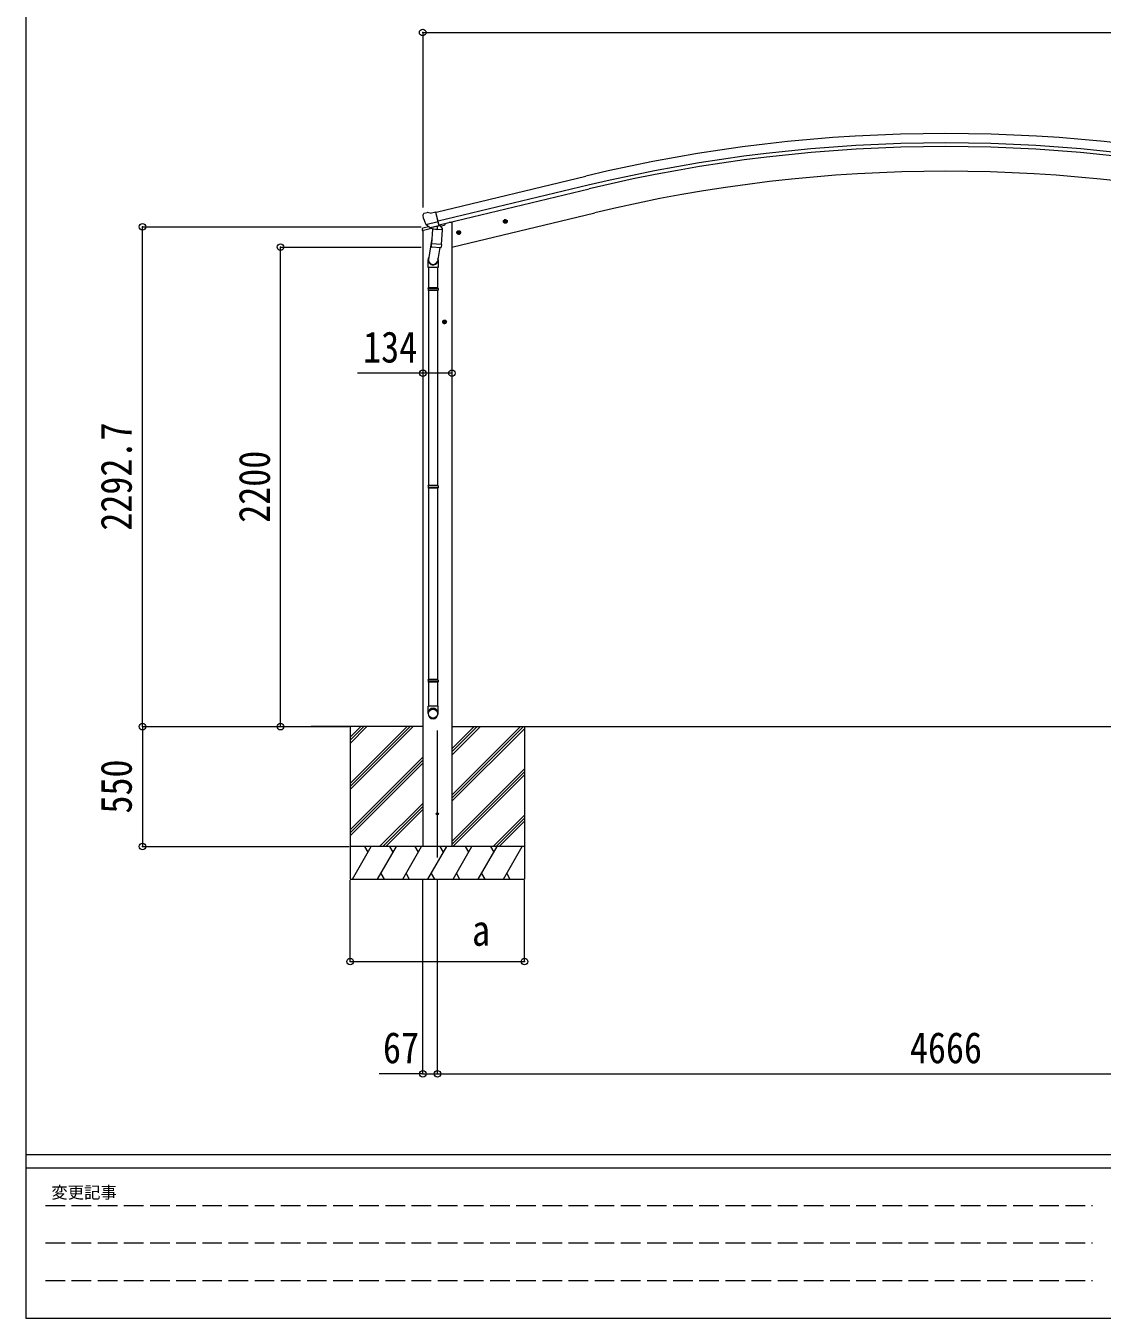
# Model space of a CAD drawing. Units: millimetres at full size. Extents: x -8385 to 8479, y -5853 to 5787.
# Drawn here: x -8385 to -3447, y -5853 to 75 of the extents above; entities that cross this region are included whole.
import ezdxf
from ezdxf.enums import TextEntityAlignment as Align

# ---------------------------------------------------------------- set-up
doc = ezdxf.new("R2010")
doc.units = ezdxf.units.MM
doc.header["$LTSCALE"] = 30
doc.header["$PDMODE"] = 32
doc.header["$PDSIZE"] = 30
doc.linetypes.add('DASHED3', pattern=[4, 3, -1])
for name, color, linetype, lineweight in [('0-0_0', 7, 'Continuous', 9), ('0-1_本体', 4, 'Continuous', 9), ('0-2_部品', 7, 'Continuous', 9), ('0-8_PARTS2', 2, 'Continuous', 9), ('0-A_寸法', 6, 'Continuous', 9), ('F-0_240', 7, 'Continuous', 9)]:
    doc.layers.add(name, color=color, linetype=linetype, lineweight=lineweight)
doc.styles.add('ＭＳ ゴシック', font='')
doc.styles.get('ＭＳ ゴシック').set_extended_font_data('MS Gothic')

msp = doc.modelspace()

# ---------------------------------------------------------------- linework, layer by layer
at = {"layer": '0-0_0'}
for p, q in [((-6564.27, -3139.41), (-7076.49, -3139.42)), ((-6897.27, -3139.41), (-6897.27, -3839.41)), ((-6897.27, -3400.14), (-6636.54, -3139.41)), ((-6897.27, -3414.28), (-6622.4, -3139.41)), ((-6897.27, -3428.43), (-6608.26, -3139.41)), ((-6897.27, -3216.3), (-6820.39, -3139.41)), ((-6897.27, -3202.15), (-6834.53, -3139.41)), ((-6897.27, -3188.01), (-6848.67, -3139.41)), ((-6430.27, -3139.41), (-1898.25, -3139.41)), ((-6430.27, -3453.64), (-6116.04, -3139.41)), ((-6430.27, -3467.78), (-6101.9, -3139.41)), ((-6430.27, -3269.8), (-6299.89, -3139.41)), ((-6430.27, -3255.65), (-6314.03, -3139.41)), ((-6430.27, -3241.51), (-6328.17, -3139.41)), ((-6097.27, -3139.41), (-6097.27, -3839.41)), ((-6430.27, -3481.93), (-6097.27, -3148.93)), ((-6897.27, -3612.27), (-6564.27, -3279.28)), ((-6897.27, -3626.42), (-6564.27, -3293.42)), ((-6897.27, -3640.56), (-6564.27, -3307.56)), ((-6430.27, -3665.77), (-6097.27, -3332.78)), ((-6430.27, -3679.91), (-6097.27, -3346.92)), ((-6425.63, -3689.41), (-6097.27, -3361.06)), ((-6762.28, -3689.41), (-6564.27, -3491.41)), ((-6748.14, -3689.41), (-6564.27, -3505.55)), ((-6734, -3689.41), (-6564.27, -3519.69)), ((-6241.78, -3689.41), (-6097.27, -3544.91)), ((-6227.64, -3689.41), (-6097.27, -3559.05)), ((-6213.5, -3689.41), (-6097.27, -3573.19)), ((-6097.27, -3689.41), (-6897.27, -3689.41)), ((-6886.98, -3839.41), (-6800.38, -3689.41)), ((-6815.38, -3715.4), (-6830.38, -3689.41)), ((-6771.51, -3839.41), (-6684.91, -3689.41)), ((-6699.91, -3715.4), (-6714.91, -3689.41)), ((-6656.04, -3839.41), (-6569.44, -3689.41)), ((-6584.44, -3715.4), (-6599.44, -3689.41)), ((-6430.27, -3689.41), (-6564.27, -3689.41)), ((-6540.57, -3839.41), (-6453.97, -3689.41)), ((-6468.97, -3715.4), (-6483.97, -3689.41)), ((-6425.1, -3839.41), (-6338.5, -3689.41)), ((-6353.5, -3715.4), (-6368.5, -3689.41)), ((-6309.63, -3839.41), (-6223.03, -3689.41)), ((-6253.03, -3689.41), (-6238.03, -3715.4)), ((-6194.16, -3839.41), (-6107.56, -3689.41)), ((-6897.27, -3839.41), (-6097.27, -3839.41)), ((-6756.51, -3813.44), (-6741.51, -3839.41)), ((-6641.04, -3813.43), (-6626.04, -3839.41)), ((-6525.57, -3813.43), (-6510.57, -3839.41)), ((-6410.1, -3813.44), (-6395.1, -3839.41)), ((-6294.63, -3813.44), (-6279.63, -3839.41)), ((-6179.16, -3813.44), (-6164.16, -3839.41))]:
    msp.add_line(p, q, dxfattribs=at)
at = {"layer": '0-1_本体'}
for p, q in [((-6503.33, -779.16), (-5815.42, -614.01)), ((-5805.34, -655.98), (-6493.26, -821.14)), ((-6489.33, -837.5), (-5801.41, -672.35)), ((-6506.59, -779.94), (-6503.33, -779.16)), ((-6506.59, -779.94), (-6492.58, -838.28)), ((-6430.27, -826.41), (-6443.15, -826.41)), ((-6430.27, -939.53), (-5775.03, -782.23)), ((-6430.27, -826.41), (-6430.27, -3689.41)), ((-6564.27, -862.69), (-6564.27, -3689.41)), ((-6492.58, -838.28), (-6489.33, -837.5))]:
    msp.add_line(p, q, dxfattribs=at)
for radius in [7073, 7029.83, 7013, 6900]:
    msp.add_arc((-4164.26, -7491.58), radius, 76.5, 103.5, dxfattribs=at)
at = {"layer": '0-2_部品'}
for p, q in [((-6564.71, -795.07), (-6564.44, -796.22)), ((-6560.5, -786.49), (-6564.35, -792.79)), ((-6557.4, -784.24), (-6544.22, -781.08)), ((-6550.66, -835.37), (-6493.15, -821.57)), ((-6529.66, -783.75), (-6542.92, -781.05)), ((-6529.66, -783.75), (-6503.73, -777.53)), ((-6175.79, -819.32), (-6195.24, -823.98)), ((-6192.81, -823.4), (-6190.68, -816.21)), ((-6187.65, -828.85), (-6192.81, -823.4)), ((-6190.68, -816.21), (-6183.38, -814.45)), ((-6183.18, -831.37), (-6187.85, -811.93)), ((-6183.38, -814.45), (-6178.22, -819.9)), ((-6566.74, -863.29), (-6523.81, -852.98)), ((-6566.74, -856.39), (-6566.74, -863.29)), ((-6537.51, -847.01), (-6564.44, -853.48)), ((-6533.81, -850.28), (-6550.19, -835.79)), ((-6531.1, -850.85), (-6523.58, -849.05)), ((-6530.26, -850.74), (-6528.73, -850.38)), ((-6528.73, -850.38), (-6492.03, -841.57)), ((-6526.89, -850.6), (-6526.95, -851.35)), ((-6526.19, -852.39), (-6500.38, -858.82)), ((-6519.27, -857.73), (-6523.95, -924.57)), ((-6473.59, -860.93), (-6519.27, -857.73)), ((-6517.5, -854.55), (-6517.73, -857.84)), ((-6497.98, -843.39), (-6499, -858)), ((-6492.03, -841.57), (-6490.5, -841.2)), ((-6488.95, -839.09), (-6488, -839.16)), ((-6488, -839.16), (-6474.69, -854.48)), ((-6484.25, -843.48), (-6466.02, -839.1)), ((-6478.26, -927.76), (-6473.59, -860.93)), ((-6474.69, -854.48), (-6475.13, -860.82)), ((-6462.19, -830.99), (-6462.19, -834.24)), ((-6389.71, -870.67), (-6409.16, -875.34)), ((-6406.74, -874.76), (-6404.6, -867.56)), ((-6401.57, -880.2), (-6406.74, -874.76)), ((-6404.6, -867.56), (-6397.31, -865.81)), ((-6397.1, -882.73), (-6401.77, -863.28)), ((-6397.31, -865.81), (-6392.14, -871.26)), ((-6522.22, -899.8), (-6538.13, -995.97)), ((-6524.81, -937.04), (-6523.93, -924.57)), ((-6524.41, -938.39), (-6524.41, -938.39)), ((-6478.26, -927.76), (-6523.95, -924.57)), ((-6522.96, -939.17), (-6481.27, -942.09)), ((-6486.69, -941.71), (-6497.43, -1005.3)), ((-6478.27, -927.76), (-6479.16, -940.46)), ((-6540.28, -1033.13), (-6540.28, -998.78)), ((-6494.28, -998.48), (-6494.28, -1033.13)), ((-6494.28, -1033.13), (-6540.28, -1033.13)), ((-6538.28, -1033.13), (-6538.28, -1127.13)), ((-6496.28, -1033.13), (-6496.28, -1127.13)), ((-6540.28, -1129.13), (-6539.28, -1127.13)), ((-6494.28, -1129.13), (-6540.28, -1129.13)), ((-6494.28, -1137.13), (-6540.28, -1137.13)), ((-6495.28, -1127.13), (-6539.28, -1127.13)), ((-6495.28, -1139.13), (-6539.28, -1139.13)), ((-6538.28, -1139.13), (-6538.28, -2033.47)), ((-6496.28, -1139.13), (-6496.28, -2033.47)), ((-6494.28, -1129.13), (-6495.28, -1127.13)), ((-6494.28, -1137.13), (-6495.28, -1139.13)), ((-6494.28, -1129.13), (-6494.28, -1137.13)), ((-6454.07, -1282.92), (-6474.07, -1282.92)), ((-6471.58, -1282.92), (-6467.82, -1276.42)), ((-6467.82, -1289.42), (-6471.58, -1282.92)), ((-6467.82, -1276.42), (-6460.32, -1276.42)), ((-6464.07, -1292.92), (-6464.07, -1272.92)), ((-6460.32, -1276.42), (-6456.57, -1282.92)), ((-6540.28, -2035.47), (-6539.28, -2033.47)), ((-6494.28, -2035.47), (-6540.28, -2035.47)), ((-6494.28, -2043.47), (-6540.28, -2043.47)), ((-6495.28, -2033.47), (-6539.28, -2033.47)), ((-6495.28, -2045.47), (-6539.28, -2045.47)), ((-6538.28, -2045.47), (-6538.28, -2923.51)), ((-6496.28, -2045.47), (-6496.28, -2923.51)), ((-6494.28, -2035.47), (-6495.28, -2033.47)), ((-6494.28, -2043.47), (-6495.28, -2045.47)), ((-6494.28, -2035.47), (-6494.28, -2043.47)), ((-6540.28, -2925.51), (-6539.28, -2923.51)), ((-6494.28, -2925.51), (-6540.28, -2925.51)), ((-6494.28, -2933.51), (-6540.28, -2933.51)), ((-6495.28, -2923.51), (-6539.28, -2923.51)), ((-6495.28, -2935.51), (-6539.28, -2935.51)), ((-6538.28, -2935.51), (-6538.28, -3045.51)), ((-6496.28, -2935.51), (-6496.28, -3045.51)), ((-6494.28, -2925.51), (-6495.28, -2923.51)), ((-6494.28, -2933.51), (-6495.28, -2935.51)), ((-6494.28, -2925.51), (-6494.28, -2933.51)), ((-6540.28, -3079.65), (-6540.28, -3045.51)), ((-6494.28, -3045.51), (-6540.28, -3045.51)), ((-6494.28, -3079.65), (-6494.28, -3045.51))]:
    msp.add_line(p, q, dxfattribs=at)
for points in [[(-6498.3, -842.98), (-6488.57, -840.64), (-6503.73, -777.53)], [(-6178.22, -819.9), (-6180.35, -827.09), (-6187.65, -828.85)], [(-6550.93, -834.8), (-6550.35, -835.64), (-6550.19, -835.79)], [(-6498.3, -842.98), (-6498.53, -843.13), (-6523.3, -849.07), (-6523.58, -849.05)], [(-6392.14, -871.26), (-6394.27, -878.45), (-6401.57, -880.2)], [(-6540.28, -1129.13), (-6540.28, -1137.13), (-6539.28, -1139.13)], [(-6456.57, -1282.92), (-6460.32, -1289.42), (-6467.82, -1289.42)], [(-6540.28, -2035.47), (-6540.28, -2043.47), (-6539.28, -2045.47)], [(-6540.28, -2925.51), (-6540.28, -2933.51), (-6539.28, -2935.51)]]:
    msp.add_lwpolyline(points, dxfattribs=at)
for centre, radius in [((-6185.52, -821.65), 8.5), ((-6185.52, -821.65), 7.7), ((-6185.52, -821.65), 6.5), ((-6399.44, -873.01), 8.5), ((-6399.44, -873.01), 7.7), ((-6399.44, -873.01), 6.5), ((-6464.07, -1282.92), 8.5), ((-6464.07, -1282.92), 7.7), ((-6464.07, -1282.92), 6.5)]:
    msp.add_circle(centre, radius, dxfattribs=at)
at = {"layer": '0-2_部品', "color": 4}
msp.add_circle((-6497.27, -3539.41), 5, dxfattribs=at)
at = {"layer": '0-2_部品'}
for centre, radius, start, end in [((-6367.63, -748.97), 202.4, 193.5, 205.09125), ((-6556.23, -789.1), 5, 103.5, 148.5), ((-6543.52, -783.99), 3, 78.5, 103.5), ((-6563.74, -856.39), 3, 103.5, 180), ((-6530.38, -850.26), 0.5, 248.23754, 283.5), ((-6527.39, -850.57), 0.5, 356, 103.5), ((-6525.95, -851.42), 1, 176, 256), ((-6500.02, -857.85), 1.03, 250.03897, 351.96569), ((-6497.38, -843.47), 0.604, 100.59842, 172.20595), ((-6490.62, -840.71), 0.5, 283.5, 318.76246), ((-6467.19, -834.24), 5, 283.5, 0), ((-6522.87, -937.21), 1.95, 175.04017, 217.47766), ((-6522.82, -937.18), 2, 217.40962, 266), ((-6481.13, -940.09), 2, 266, 349.46843), ((-6510.28, -998.78), 30, 177.45142, 180)]:
    msp.add_arc(centre, radius, start, end, dxfattribs=at)
for centre, major_axis, ratio, start_param, end_param in [((-6561.79, -794.35), (-1.57, -2.57), 0.99628, 4.712389, 5.4996506), ((-6531.82, -848.03), (-0.73, -2.92), 0.997631, 5.8041905, 6.6006116), ((-6531.76, -847.8), (2.63, 3.16), 0.650902, 4.0958226, 4.1686332), ((-6531.8, -847.93), (-0.73, -2.92), 0.997631, 0.3902369, 0.4789948), ((-6517.28, -998.48), (23, 0), 0.996195, 2.5560258, 6.5663028), ((-6517.28, -998.48), (21, 0), 0.996195, 2.9349147, 5.9512394), ((-6517.28, -3077.91), (-23, 0), 0.996195, 3.1415927, 6.2831853), ((-6517.28, -3079.65), (-23, 0), 0.996195, 3.1415927, 6.2831853), ((-6517.28, -3079.65), (0, -23.43), 0.981806, 4.712389, 7.8539816)]:
    msp.add_ellipse(centre, major_axis=major_axis, ratio=ratio, start_param=start_param, end_param=end_param, dxfattribs=at)
msp.add_ellipse((-6517.28, -3079.65), major_axis=(21, 0), ratio=0.996195, dxfattribs=at)
at = {"layer": '0-8_PARTS2', "color": 6}
msp.add_line((-6564.77, 44.47), (-1763.75, 44.47), dxfattribs=at)
at = {"layer": '0-8_PARTS2'}
msp.add_line((-6497.27, -3740.35), (-6497.27, -3156.4), dxfattribs=at)
at = {"layer": '0-A_寸法'}
for p, q in [((-6564.77, 44.47), (-6564.77, -757.86)), ((-7850.55, -3139.42), (-7850.55, -846.71)), ((-7850.55, -846.71), (-6571.72, -846.71)), ((-7216.84, -3139.42), (-7216.84, -939.43)), ((-7216.84, -939.43), (-6571.72, -939.43)), ((-6564.27, -1518.17), (-6864.27, -1518.17)), ((-6430.27, -1518.17), (-6564.27, -1518.17)), ((-7850.55, -3139.42), (-7850.55, -3689.41)), ((-7850.55, -3139.42), (-6904.28, -3139.42)), ((-7850.55, -3139.42), (-6901.53, -3139.42)), ((-7216.84, -3139.42), (-6904.28, -3139.42)), ((-7850.55, -3689.41), (-6902.56, -3689.41)), ((-6897.27, -4217.32), (-6897.27, -3842.91)), ((-6564.27, -4732.3), (-6564.27, -3842.91)), ((-6497.27, -4732.3), (-6497.27, -3842.91)), ((-6097.27, -4217.32), (-6097.27, -3842.91)), ((-6897.27, -4217.32), (-6097.27, -4217.32)), ((-6564.27, -4732.3), (-6764.27, -4732.3)), ((-6564.27, -4732.3), (-6497.27, -4732.3)), ((-6497.27, -4732.3), (-1831.25, -4732.3))]:
    msp.add_line(p, q, dxfattribs=at)
for p in [(-6564.77, 44.47), (-7850.55, -846.71), (-7216.84, -939.43), (-6564.27, -1518.17), (-6430.27, -1518.17), (-7850.55, -3139.42), (-7216.84, -3139.42), (-7850.55, -3689.41), (-6897.27, -4217.32), (-6097.27, -4217.32), (-6564.27, -4732.3), (-6497.27, -4732.3)]:
    msp.add_point(p, dxfattribs=at)
at = {"layer": 'F-0_240', "color": 5}
for p, q in [((-8385.45, 5787.34), (-8385.45, -5852.66)), ((-8385.45, -5102.66), (8054.55, -5102.66)), ((-8385.45, -5162.66), (5387.79, -5162.66)), ((-8385.45, -5852.66), (8054.55, -5852.66))]:
    msp.add_line(p, q, dxfattribs=at)
at = {"layer": 'F-0_240', "color": 4, "linetype": 'DASHED3'}
for p, q in [((-8295.46, -5335.16), (-3492.21, -5335.16)), ((-8295.46, -5507.66), (-3492.21, -5507.66)), ((-8295.46, -5680.16), (-3492.21, -5680.16))]:
    msp.add_line(p, q, dxfattribs=at)

# ---------------------------------------------------------------- texts
at = {"layer": '0-A_寸法', "color": 7, "style": 'ＭＳ ゴシック', "width": 0.85}
for s, p in [('134', (-6838.02, -1512.17)), ('a', (-6338.52, -4187.32)), ('67', (-6746.77, -4726.3)), ('4666', (-4329.26, -4726.3))]:
    msp.add_text(s, height=143, dxfattribs=at).set_placement(p, align=Align.BOTTOM_LEFT)
for s, p in [('2292.7', (-7856.55, -2240.57)), ('2200', (-7222.84, -2204.43)), ('550', (-7856.55, -3538.17))]:
    msp.add_text(s, height=143, rotation=90, dxfattribs=at).set_placement(p, align=Align.BOTTOM_LEFT)
at = {"layer": 'F-0_240', "style": 'ＭＳ ゴシック'}
msp.add_text('変更記事', height=54.99, dxfattribs=at).set_placement((-8268.23, -5320.16), align=Align.BOTTOM_LEFT)

doc.saveas('drawing.dxf')
